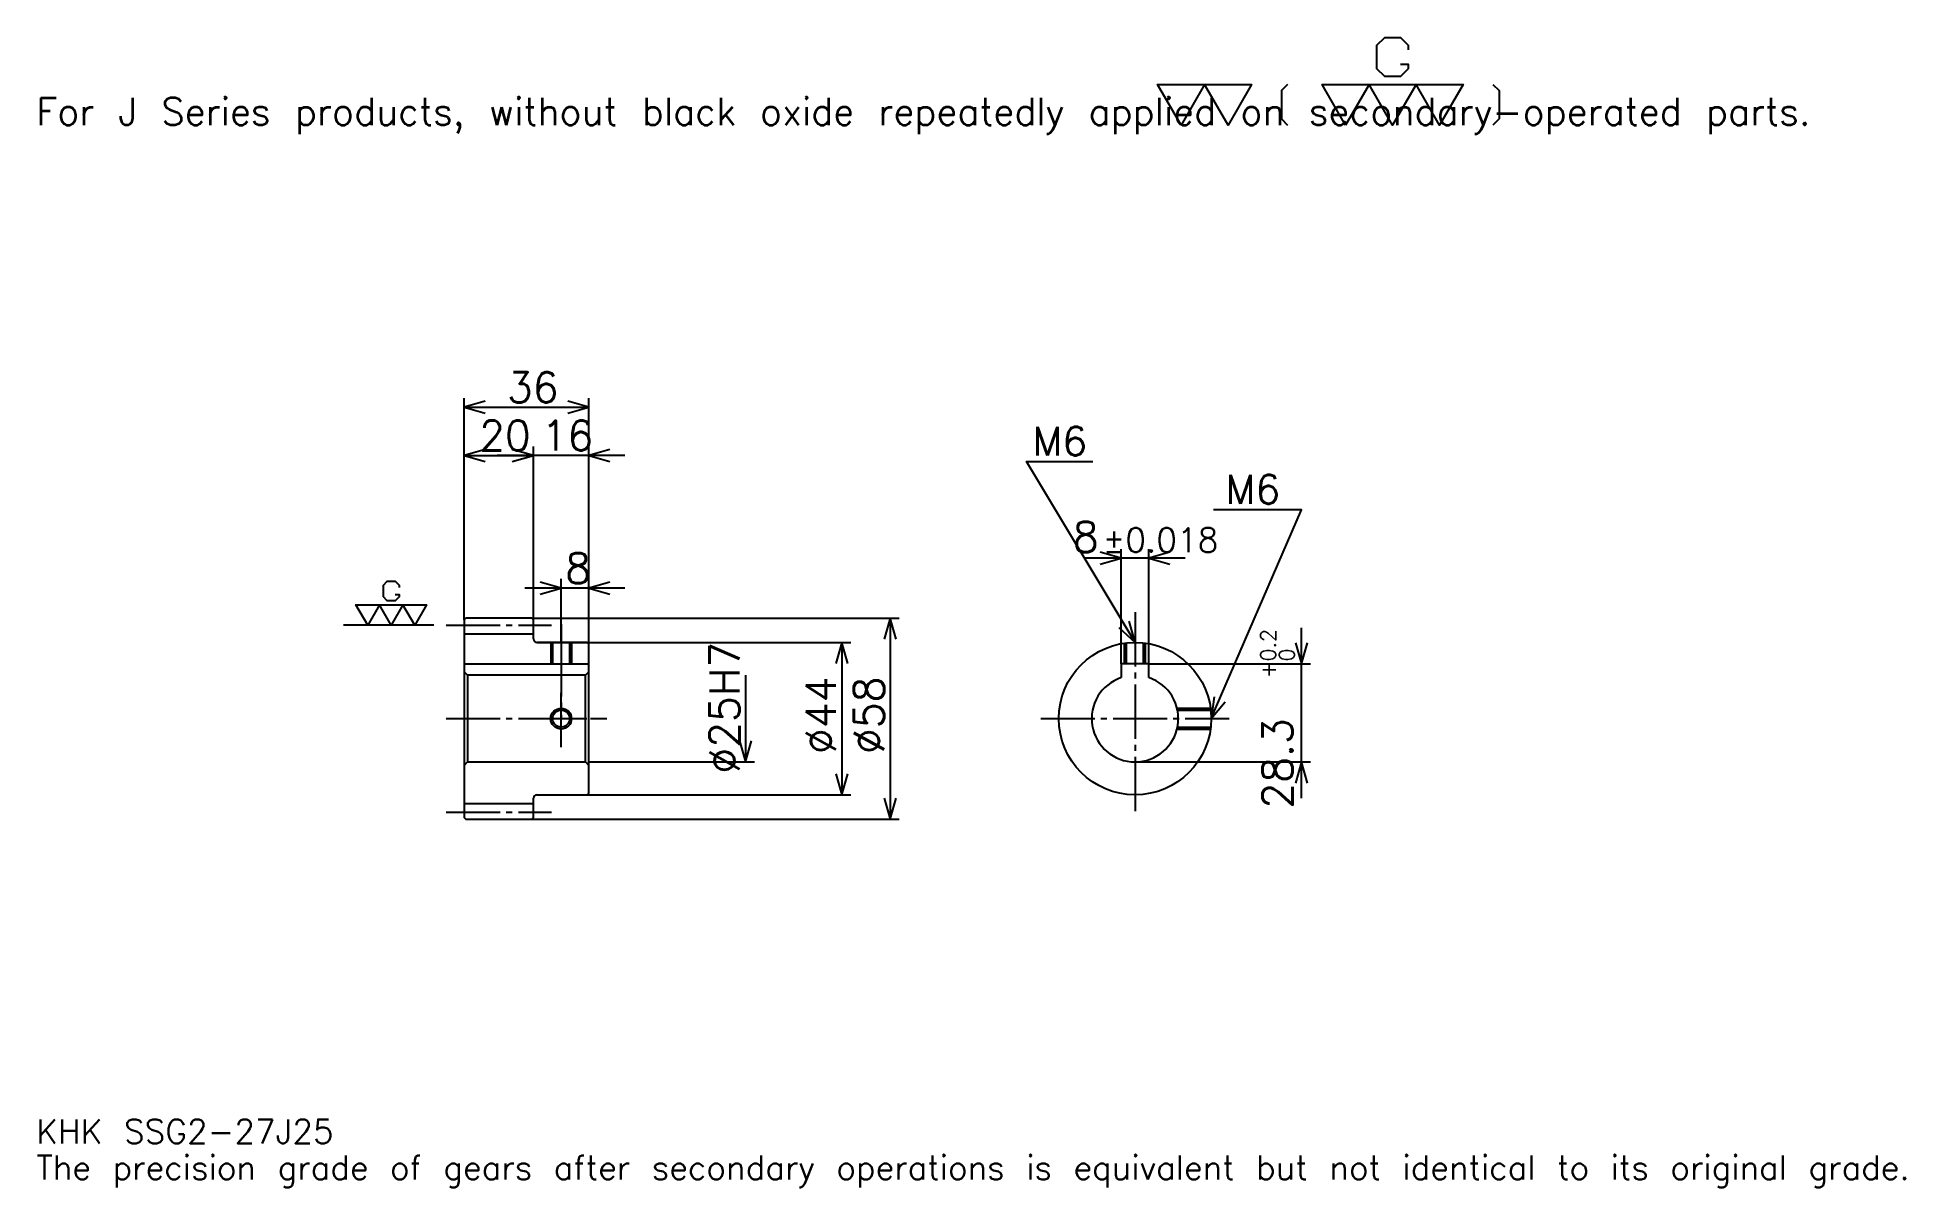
# Model space of a CAD drawing. Extents: x 18 to 557, y 6 to 338.
import ezdxf

# ---------------------------------------------------------------- set-up
doc = ezdxf.new("R2010")
doc.units = 0
doc.linetypes.add('DASHDOT', pattern=[20.869564, 15.652174, -1.73913, 1.73913, -1.73913])
doc.layers.get('0').update_dxf_attribs({"linetype": 'CONTINUOUS'})
doc.layers.add('DASHDOT', color=6, linetype='DASHDOT')
doc.styles.add('KANJI', font='TXT', dxfattribs={"bigfont": 'BIGFONT'})

msp = doc.modelspace()

# ---------------------------------------------------------------- linework, layer by layer
at = {"color": 5}
for p, q in [((140.869568, 170.739136), (140.869568, 234.217407)), ((176.869568, 170.739136), (176.869568, 234.217407)), ((140.869568, 231.608704), (176.869568, 231.608704)), ((140.869568, 217.695648), (160.869568, 217.695648)), ((187.304352, 217.695648), (150.434784, 217.695648)), ((160.869568, 170.739136), (160.869568, 220.304352)), ((330.521729, 157.539139), (330.521729, 190.695663)), ((338.521729, 157.539139), (338.521729, 190.695663)), ((348.956543, 188.08696), (320.086975, 188.08696)), ((187.304352, 179.434784), (158.434784, 179.434784)), ((168.869568, 170.739136), (168.869568, 182.043488)), ((140.869568, 170.239136), (140.869568, 170.739136)), ((160.369568, 170.739136), (176.869568, 170.739136)), ((160.869568, 170.239136), (160.869568, 170.739136)), ((168.869568, 163.739136), (168.869568, 170.739136)), ((168.869568, 163.739136), (168.869568, 170.739136)), ((176.869568, 170.739136), (266.434784, 170.739136)), ((176.869568, 163.239136), (176.869568, 170.739136)), ((263.82608, 170.739136), (263.82608, 112.739136)), ((382.608704, 118.804352), (382.608704, 167.973923)), ((161.869568, 163.739136), (176.869568, 163.739136)), ((176.869568, 163.739136), (252.521744, 163.739136)), ((249.913055, 163.739136), (249.913055, 119.739136)), ((338.521729, 157.539139), (385.217407, 157.539139)), ((222.08696, 154.239136), (222.08696, 129.239136)), ((176.869568, 129.239136), (224.695648, 129.239136)), ((334.521729, 129.239136), (385.217407, 129.239136)), ((161.869568, 119.739136), (176.869568, 119.739136)), ((176.869568, 119.739136), (252.521744, 119.739136)), ((160.369568, 112.739136), (176.869568, 112.739136)), ((176.869568, 112.739136), (266.434784, 112.739136))]:
    msp.add_line(p, q, dxfattribs=at)
at = {"color": 7}
msp.add_line((132.17392, 168.739136), (106.08696, 168.739136), dxfattribs=at)
at = {"color": 4}
for p, q in [((140.869568, 166.239136), (160.869568, 166.239136)), ((140.869568, 157.539139), (176.869568, 157.539139)), ((141.869568, 154.239136), (141.869568, 129.239136)), ((175.869568, 154.239136), (176.869568, 155.239136)), ((175.869568, 129.239136), (176.869568, 128.239136)), ((140.869568, 117.239136), (160.869568, 117.239136))]:
    msp.add_line(p, q, dxfattribs=at)
at = {"color": 7}
for points in [[(411.130432, 330.678284), (413.391296, 330.678284), (413.391296, 329.321747), (411.130432, 327.060883), (406.608704, 327.060883), (404.347839, 329.321747), (404.347839, 336.10437), (406.608704, 338.365234), (411.130432, 338.365234), (413.391296, 336.10437), (413.391296, 334.747833)], [(347.82608, 313.043488), (341.043457, 324.800018), (368.17392, 324.800018), (361.391296, 313.043488), (354.608704, 324.800018), (347.82608, 313.043488)], [(378.573914, 324.800018), (376.765198, 322.991302), (376.765198, 314.852173), (378.573914, 313.043488)], [(395.304352, 313.043488), (388.521729, 324.800018), (429.217407, 324.800018), (422.434784, 313.043488), (415.652161, 324.800018), (408.869568, 313.043488), (402.086945, 324.800018), (395.304352, 313.043488)], [(437.808685, 324.800018), (439.617371, 322.991302), (439.617371, 314.852173), (437.808685, 313.043488)], [(120.956528, 177.556519), (122.08696, 177.556519), (122.08696, 176.878265), (120.956528, 175.747833), (118.695656, 175.747833), (117.565216, 176.878265), (117.565216, 180.269562), (118.695656, 181.400009), (120.956528, 181.400009), (122.08696, 180.269562), (122.08696, 179.591309)], [(113.04348, 168.739136), (109.652176, 174.617401), (130, 174.617401), (126.608696, 168.739136), (123.217392, 174.617401), (119.826088, 168.739136), (116.434784, 174.617401), (113.04348, 168.739136)]]:
    msp.add_lwpolyline(points, dxfattribs=at)
at = {"color": 5}
for points in [[(146.956528, 233.347839), (140.869568, 231.608704), (146.956528, 229.869568)], [(170.782608, 229.869568), (176.869568, 231.608704), (170.782608, 233.347839)], [(146.956528, 219.434784), (140.869568, 217.695648), (146.956528, 215.956528)], [(154.782608, 215.956528), (160.869568, 217.695648), (154.782608, 219.434784)], [(154.782608, 215.956528), (160.869568, 217.695648), (154.782608, 219.434784)], [(182.956528, 219.434784), (176.869568, 217.695648), (182.956528, 215.956528)], [(334.521729, 163.739136), (303.217407, 215.913055), (322.347839, 215.913055)], [(356.521729, 141.739136), (382.608704, 202), (357.217407, 202)], [(324.434784, 186.347839), (330.521729, 188.08696), (324.434784, 189.826096)], [(344.608704, 189.826096), (338.521729, 188.08696), (344.608704, 186.347839)], [(162.782608, 177.695648), (168.869568, 179.434784), (162.782608, 181.17392)], [(182.956528, 181.17392), (176.869568, 179.434784), (182.956528, 177.695648)], [(265.565216, 164.652176), (263.82608, 170.739136), (262.086975, 164.652176)], [(329.898743, 168.063889), (334.521729, 163.739136), (332.881317, 169.853439)], [(251.652176, 157.652176), (249.913055, 163.739136), (248.17392, 157.652176)], [(380.869568, 163.626099), (382.608704, 157.539139), (384.347839, 163.626099)], [(357.343933, 148.016052), (356.521729, 141.739136), (360.53595, 146.634232)], [(220.347839, 135.326096), (222.08696, 129.239136), (223.82608, 135.326096)], [(248.17392, 125.826096), (249.913055, 119.739136), (251.652176, 125.826096)], [(384.347839, 123.152176), (382.608704, 129.239136), (380.869568, 123.152176)], [(262.086975, 118.826096), (263.82608, 112.739136), (265.565216, 118.826096)]]:
    msp.add_lwpolyline(points, dxfattribs=at)
at = {"color": 4}
for points in [[(160.869568, 164.739136), (160.869568, 170.239136), (160.369568, 170.739136), (141.369568, 170.739136), (140.869568, 170.239136), (140.869568, 128.239136)], [(161.869568, 119.739136), (176.369568, 119.739136), (176.869568, 120.239136), (176.869568, 163.239136), (176.369568, 163.739136), (161.869568, 163.739136)], [(165.869568, 163.739136), (165.869568, 157.539139)], [(166.409576, 163.739136), (166.409576, 157.539139)], [(171.329559, 163.739136), (171.329559, 157.539139)], [(171.869568, 163.739136), (171.869568, 157.539139)], [(331.521729, 157.539139), (331.521729, 163.53363)], [(332.061737, 157.539139), (332.061737, 163.601166)], [(336.98175, 157.539139), (336.98175, 163.601166)], [(337.521729, 157.539139), (337.521729, 163.53363)], [(338.521729, 153.581848), (338.521729, 157.539139), (330.521729, 157.539139), (330.521729, 153.581848)], [(140.869568, 128.239136), (141.869568, 129.239136), (175.869568, 129.239136), (175.869568, 154.239136), (141.869568, 154.239136), (140.869568, 155.239136)], [(346.656403, 144.739136), (356.316223, 144.739136)], [(346.777283, 144.199142), (356.383789, 144.199142)], [(346.656403, 138.739136), (356.316223, 138.739136)], [(346.777283, 139.279129), (356.383789, 139.279129)], [(140.869568, 128.239136), (140.869568, 113.239136), (141.369568, 112.739136), (160.369568, 112.739136), (160.869568, 113.239136), (160.869568, 118.739136)]]:
    msp.add_lwpolyline(points, dxfattribs=at)
for centre, radius in [((334.521729, 141.739136), 22), ((168.869568, 141.739136), 2.46)]:
    msp.add_circle(centre, radius, dxfattribs=at)
at = {"color": 7}
msp.add_circle((168.869568, 141.739136), 3, dxfattribs=at)
at = {"color": 4}
for centre, radius, start, end in [((161.869568, 164.739136), 1, 180, 270), ((334.521729, 141.739136), 12.5, 108.66292518, 71.33707482), ((161.869568, 118.739136), 1, 90, 180)]:
    msp.add_arc(centre, radius, start, end, dxfattribs=at)
at = {"layer": 'DASHDOT', "color": 7}
for p, q in [((135.652176, 168.739136), (166.08696, 168.739136)), ((334.521729, 172.434784), (334.521729, 114.521744)), ((168.869568, 163.739136), (168.869568, 141.739136)), ((135.652176, 141.739136), (182.08696, 141.739136)), ((307.304352, 141.739136), (361.739136, 141.739136)), ((135.652176, 114.739136), (166.08696, 114.739136))]:
    msp.add_line(p, q, dxfattribs=at)
for points in [[(168.869568, 168.956528), (168.869568, 152.321747)], [(168.869568, 133.521744), (168.869568, 149.956528)], [(160.652176, 141.739136), (177.08696, 141.739136)]]:
    msp.add_lwpolyline(points, dxfattribs=at)

# ---------------------------------------------------------------- texts
at = {"color": 7, "style": 'KANJI'}
for s, height, p in [('For J Series products, without black oxide repeatedly applied on secondary-operated parts.', 7.826087, (17.391304, 313.043488)), ('36', 8.695652, (153.217392, 233)), ('20', 8.695652, (145.217392, 219.08696)), ('16', 8.695652, (163.217392, 219.08696)), ('M6', 8.347826, (304.956543, 217.652176)), ('M6', 8.347826, (360.695679, 203.739136)), ('8', 8.695652, (316.572205, 189.826096)), ('%%p0.018', 6.956522, (325.17981, 189.826096)), ('8', 8.695652, (170.043488, 180.826096)), ('KHK SSG2-27J25', 6.956522, (17.391304, 19.130434)), ('The precision grade of gears after secondary operations is equivalent but not identical to its original grade.', 6.956522, (17.391304, 8.695652))]:
    msp.add_text(s, height=height, dxfattribs=at).set_placement(p)
for s, height, p in [('%%c25H7', 8.695652, (220.347839, 125.869568)), ('0.2', 4.347826, (375.130432, 158.272507)), ('+', 4.347826, (375.130432, 153.402939)), ('0', 4.347826, (380.521729, 158.272507)), ('%%c44', 8.695652, (248.17392, 131.521744)), ('%%c58', 8.695652, (262.086975, 131.521744)), ('28.3', 8.695652, (380, 115.764717))]:
    msp.add_text(s, height=height, rotation=90, dxfattribs=at).set_placement(p)

doc.saveas('drawing.dxf')
